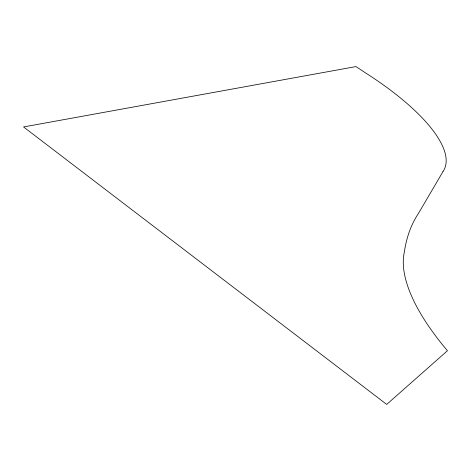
<?xml version="1.0" encoding="UTF-8"?>
<svg xmlns="http://www.w3.org/2000/svg" width="471" height="471" viewBox="0 0 471 471"><rect width="100%" height="100%" fill="white"/><g stroke="black" fill="none" stroke-linecap="round" stroke-linejoin="round"><path stroke-width="0.71" d="M442.928 171.668L418.578 213.228A815.76 250.042 41.4 0 0 404.306 252.262A217.202 84.274 34.8 0 0 447.45 350.73L386.703 404.418L23.55 126.946L355.97 66.582L364.854 72.469A163.09 53.9 26.5 0 1 442.928 171.668"/></g></svg>
